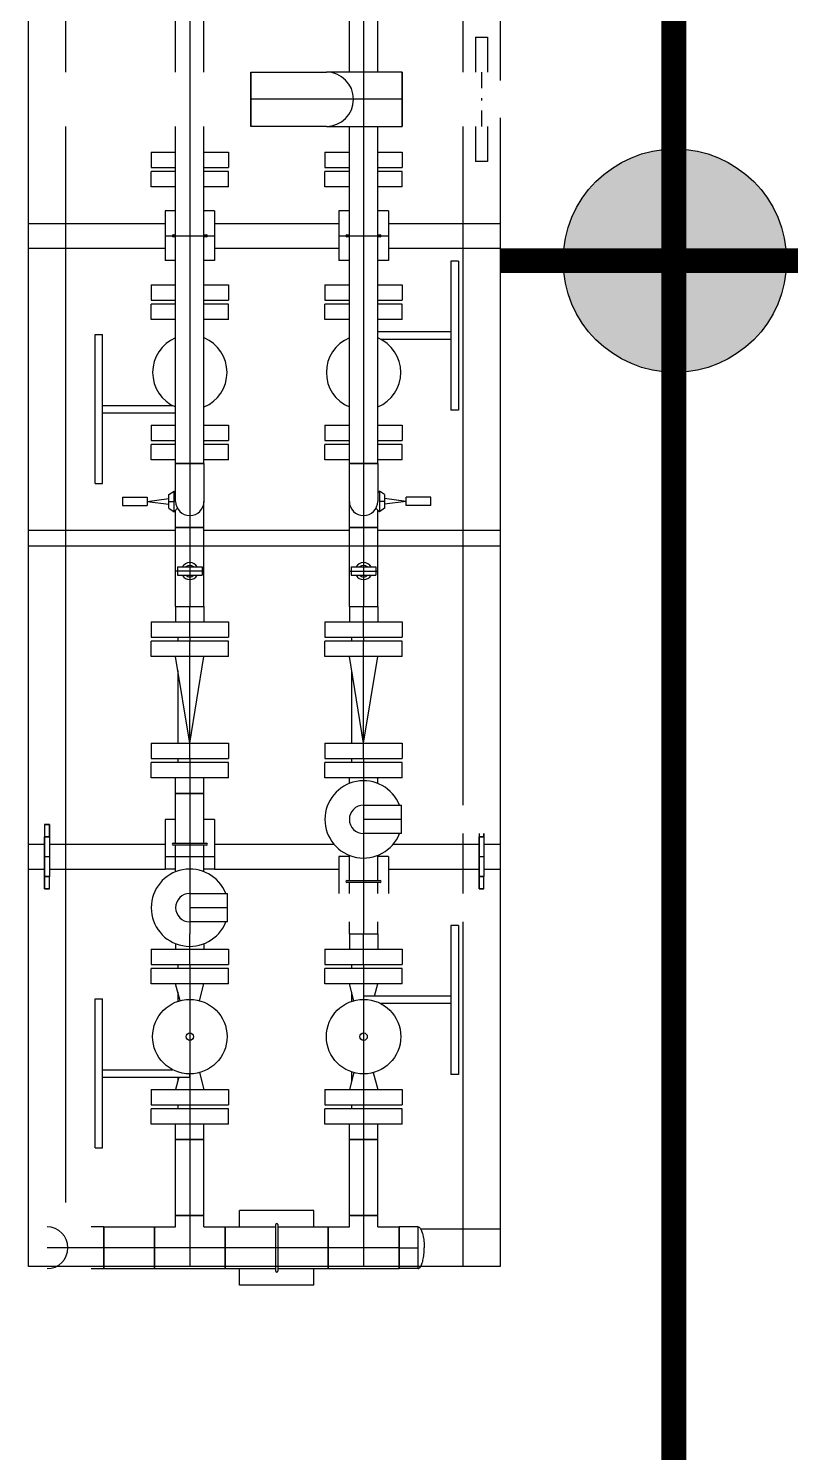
# Model space of a CAD drawing. Header units: inches. Extents: x 517790 to 538444, y 301815 to 302461.
# Drawn here: x 517886.38 to 517889.55, y 302304.38 to 302310.3 of the extents above; entities that cross this region are included whole.
import ezdxf

# ---------------------------------------------------------------- set-up
doc = ezdxf.new("R2010")
doc.units = ezdxf.units.IN
doc.header["$MEASUREMENT"] = 0
doc.layers.add('电气-接地设计-接地线', color=3, linetype='接地线')
doc.layers.add('硅胶总平面底图 工艺装置区', color=253, linetype='Continuous')
doc.styles.add('EESLTYPE', font='TXT.shx')
doc.linetypes.add('接地线', pattern='A,500,["/",EESLTYPE,S=200,R=0,X=0,Y=-100],-200,60,-200', length=960)

# ---------------------------------------------------------------- blocks, each defined once
blk = doc.blocks.new('PTJD2')
at = {"linetype": 'Continuous'}
blk.add_hatch(color=0, dxfattribs=at).paths.add_polyline_path([(150, 0, 1), (-150, 0, 1)])
at = {"color": 0, "linetype": 'Continuous'}
blk.add_circle((0, 0), 150, dxfattribs=at)

msp = doc.modelspace()

# ---------------------------------------------------------------- linework, layer by layer
at = {"layer": '电气-接地设计-接地线', "color": 1, "linetype": '接地线', "ltscale": 0.005, "const_width": 0.1033}
for points in [[(517889.0625, 302303.0865), (517889.0625, 302318.0694)], [(517888.3433, 302309.3378), (517889.8891, 302309.3378)]]:
    msp.add_lwpolyline(points, dxfattribs=at)
at = {"layer": '硅胶总平面底图 工艺装置区', "color": 253, "linetype": 'Continuous', "lineweight": -3}
for p, q in [((517886.5308, 302310.1226), (517886.5308, 302311.1074)), ((517886.9884, 302310.1226), (517886.9884, 302311.1074)), ((517887.0475, 302311.1074), (517887.0475, 302310.1226)), ((517887.1065, 302310.1226), (517887.1065, 302311.1074)), ((517887.7118, 302310.1226), (517887.7118, 302311.1074)), ((517887.7708, 302311.1074), (517887.7708, 302310.1226)), ((517887.8299, 302310.1226), (517887.8299, 302311.1074)), ((517888.1841, 302311.1074), (517888.1841, 302310.1226)), ((517886.3758, 302310.1226), (517886.3758, 302311.0815)), ((517888.3391, 302311.0815), (517888.3391, 302310.1226)), ((517888.2368, 302310.2678), (517888.2864, 302310.2678)), ((517888.2368, 302310.2678), (517888.2368, 302310.1226)), ((517888.2864, 302310.2678), (517888.2864, 302310.1226)), ((517886.3758, 302309.8963), (517886.3758, 302310.1226)), ((517887.0475, 302310.1226), (517887.0475, 302309.8963)), ((517887.3009, 302309.8963), (517887.3009, 302310.1226)), ((517887.3009, 302310.1226), (517887.6158, 302310.1226)), ((517887.3009, 302310.1226), (517887.3009, 302309.8963)), ((517887.9308, 302310.1226), (517887.6158, 302310.1226)), ((517887.7708, 302310.1226), (517887.7708, 302309.8963)), ((517887.9308, 302310.1226), (517887.9308, 302309.8963)), ((517887.9308, 302310.0095), (517887.9308, 302310.1226)), ((517888.2616, 302310.1226), (517888.2616, 302310.056)), ((517888.3391, 302310.1226), (517888.3391, 302310.087)), ((517887.3009, 302310.0095), (517887.3009, 302310.0095)), ((517887.3009, 302310.0095), (517887.3009, 302310.0095)), ((517887.6158, 302310.0095), (517887.3009, 302310.0095)), ((517887.729, 302310.0095), (517887.6158, 302310.0095)), ((517887.9308, 302310.0095), (517887.729, 302310.0095)), ((517887.9307, 302310.0095), (517887.9308, 302310.0095)), ((517887.9308, 302310.0095), (517887.9308, 302310.0095)), ((517887.9308, 302309.8963), (517887.9308, 302310.0095)), ((517888.2616, 302310.0146), (517888.2616, 302310.0043)), ((517888.2616, 302309.963), (517888.2616, 302309.8963)), ((517888.3391, 302309.932), (517888.3391, 302309.8963)), ((517886.3758, 302305.4184), (517886.3758, 302309.8963)), ((517886.5308, 302305.4184), (517886.5308, 302309.8963)), ((517886.9884, 302308.4937), (517886.9884, 302309.8963)), ((517887.0475, 302309.8963), (517887.0475, 302308.4937)), ((517887.1065, 302308.4937), (517887.1065, 302309.8963)), ((517887.6158, 302309.8963), (517887.3009, 302309.8963)), ((517887.6158, 302309.8963), (517887.9308, 302309.8963)), ((517887.7118, 302308.4937), (517887.7118, 302309.8963)), ((517887.7708, 302309.8963), (517887.7708, 302308.4937)), ((517887.8299, 302308.4937), (517887.8299, 302309.8963)), ((517888.1841, 302309.8963), (517888.1841, 302307.0719)), ((517888.2368, 302309.8963), (517888.2368, 302309.7511)), ((517888.2864, 302309.8963), (517888.2864, 302309.7511)), ((517888.3391, 302309.8963), (517888.3391, 302307.0719)), ((517886.8867, 302309.789), (517886.9884, 302309.789)), ((517886.8867, 302309.789), (517886.8867, 302309.7251)), ((517887.1065, 302309.789), (517887.2082, 302309.789)), ((517887.2082, 302309.789), (517887.2082, 302309.7251)), ((517887.6101, 302309.789), (517887.7118, 302309.789)), ((517887.6101, 302309.789), (517887.6101, 302309.7251)), ((517887.8299, 302309.789), (517887.9316, 302309.789)), ((517887.9316, 302309.789), (517887.9316, 302309.7251)), ((517888.2864, 302309.7511), (517888.2368, 302309.7511)), ((517886.8867, 302309.7251), (517886.9884, 302309.7251)), ((517886.9884, 302309.7085), (517886.8867, 302309.7085)), ((517886.8867, 302309.6446), (517886.8867, 302309.7085)), ((517887.1065, 302309.7251), (517887.2082, 302309.7251)), ((517887.2082, 302309.7085), (517887.1065, 302309.7085)), ((517887.2082, 302309.6446), (517887.2082, 302309.7085)), ((517887.6101, 302309.7251), (517887.7118, 302309.7251)), ((517887.7118, 302309.7085), (517887.6101, 302309.7085)), ((517887.6101, 302309.6446), (517887.6101, 302309.7085)), ((517887.8299, 302309.7251), (517887.9316, 302309.7251)), ((517887.9316, 302309.7085), (517887.8299, 302309.7085)), ((517887.9316, 302309.6446), (517887.9316, 302309.7085)), ((517886.9884, 302309.6446), (517886.8867, 302309.6446)), ((517887.2082, 302309.6446), (517887.1065, 302309.6446)), ((517887.7118, 302309.6446), (517887.6101, 302309.6446)), ((517887.9316, 302309.6446), (517887.8299, 302309.6446)), ((517886.3758, 302309.4928), (517886.9442, 302309.4928)), ((517886.3758, 302309.3895), (517886.3758, 302309.4928)), ((517886.9884, 302309.5445), (517886.9442, 302309.5445)), ((517886.9442, 302309.5445), (517886.9442, 302309.3378)), ((517887.1508, 302309.5445), (517887.1065, 302309.5445)), ((517887.1508, 302309.5445), (517887.1508, 302309.3378)), ((517887.1508, 302309.4928), (517887.6675, 302309.4928)), ((517887.6675, 302309.5445), (517887.6675, 302309.3378)), ((517887.7118, 302309.5445), (517887.6675, 302309.5445)), ((517887.8741, 302309.5445), (517887.8299, 302309.5445)), ((517887.8741, 302309.5445), (517887.8741, 302309.3378)), ((517887.8741, 302309.4928), (517888.3391, 302309.4928)), ((517888.3391, 302309.4928), (517888.3391, 302309.3895)), ((517886.9442, 302309.4411), (517887.1508, 302309.4411)), ((517886.9783, 302309.4453), (517886.9884, 302309.4453)), ((517886.9884, 302309.437), (517886.9783, 302309.437)), ((517887.1065, 302309.4453), (517887.1167, 302309.4453)), ((517887.1167, 302309.437), (517887.1065, 302309.437)), ((517887.6675, 302309.4411), (517887.8741, 302309.4411)), ((517887.7016, 302309.4453), (517887.7118, 302309.4453)), ((517887.7118, 302309.437), (517887.7016, 302309.437)), ((517887.8299, 302309.4453), (517887.84, 302309.4453)), ((517887.84, 302309.437), (517887.8299, 302309.437)), ((517886.3758, 302309.3895), (517886.9442, 302309.3895)), ((517887.1508, 302309.3895), (517887.6675, 302309.3895)), ((517887.8741, 302309.3895), (517888.3391, 302309.3895)), ((517886.9884, 302309.3378), (517886.9442, 302309.3378)), ((517887.1508, 302309.3378), (517887.1065, 302309.3378)), ((517887.7118, 302309.3378), (517887.6675, 302309.3378)), ((517887.8741, 302309.3378), (517887.8299, 302309.3378)), ((517888.1345, 302309.3357), (517888.1345, 302309.0257)), ((517888.1655, 302309.3357), (517888.1345, 302309.3357)), ((517888.1655, 302309.3357), (517888.1655, 302309.0257)), ((517886.8867, 302309.2372), (517886.9884, 302309.2372)), ((517886.8867, 302309.2372), (517886.8867, 302309.1732)), ((517887.1065, 302309.2372), (517887.2082, 302309.2372)), ((517887.2082, 302309.2372), (517887.2082, 302309.1732)), ((517887.6101, 302309.2372), (517887.7118, 302309.2372)), ((517887.6101, 302309.2372), (517887.6101, 302309.1732)), ((517887.8299, 302309.2372), (517887.9316, 302309.2372)), ((517887.9316, 302309.2372), (517887.9316, 302309.1732)), ((517886.8867, 302309.1732), (517886.9884, 302309.1732)), ((517886.9884, 302309.1567), (517886.8867, 302309.1567)), ((517886.8867, 302309.0927), (517886.8867, 302309.1567)), ((517887.1065, 302309.1732), (517887.2082, 302309.1732)), ((517887.2082, 302309.1567), (517887.1065, 302309.1567)), ((517887.2082, 302309.0927), (517887.2082, 302309.1567)), ((517887.6101, 302309.1732), (517887.7118, 302309.1732)), ((517887.7118, 302309.1567), (517887.6101, 302309.1567)), ((517887.6101, 302309.0927), (517887.6101, 302309.1567)), ((517887.8299, 302309.1732), (517887.9316, 302309.1732)), ((517887.9316, 302309.1567), (517887.8299, 302309.1567)), ((517887.9316, 302309.0927), (517887.9316, 302309.1567)), ((517886.9884, 302309.0927), (517886.8867, 302309.0927)), ((517887.2082, 302309.0927), (517887.1065, 302309.0927)), ((517887.7118, 302309.0927), (517887.6101, 302309.0927)), ((517887.9316, 302309.0927), (517887.8299, 302309.0927)), ((517886.6528, 302308.7199), (517886.6528, 302309.0299)), ((517886.6528, 302309.0299), (517886.6838, 302309.0299)), ((517886.6838, 302308.7199), (517886.6838, 302309.0299)), ((517888.1345, 302309.0412), (517887.8299, 302309.0412)), ((517888.1345, 302309.0257), (517888.1345, 302308.7157)), ((517888.1655, 302309.0257), (517888.1655, 302308.7157)), ((517888.1345, 302309.0102), (517887.8425, 302309.0102)), ((517886.6838, 302308.7354), (517886.9758, 302308.7354)), ((517886.6528, 302308.4099), (517886.6528, 302308.7199)), ((517886.6838, 302308.4099), (517886.6838, 302308.7199)), ((517886.6838, 302308.7044), (517886.9884, 302308.7044)), ((517888.1655, 302308.7157), (517888.1345, 302308.7157)), ((517886.8867, 302308.6529), (517886.9884, 302308.6529)), ((517886.8867, 302308.6529), (517886.8867, 302308.5889)), ((517887.1065, 302308.6529), (517887.2082, 302308.6529)), ((517887.2082, 302308.6529), (517887.2082, 302308.5889)), ((517887.6101, 302308.6529), (517887.7118, 302308.6529)), ((517887.6101, 302308.6529), (517887.6101, 302308.5889)), ((517887.8299, 302308.6529), (517887.9316, 302308.6529)), ((517887.9316, 302308.6529), (517887.9316, 302308.5889)), ((517886.8867, 302308.5889), (517886.9884, 302308.5889)), ((517886.9884, 302308.5724), (517886.8867, 302308.5724)), ((517886.8867, 302308.5084), (517886.8867, 302308.5724)), ((517887.1065, 302308.5889), (517887.2082, 302308.5889)), ((517887.2082, 302308.5724), (517887.1065, 302308.5724)), ((517887.2082, 302308.5084), (517887.2082, 302308.5724)), ((517887.6101, 302308.5889), (517887.7118, 302308.5889)), ((517887.7118, 302308.5724), (517887.6101, 302308.5724)), ((517887.6101, 302308.5084), (517887.6101, 302308.5724)), ((517887.8299, 302308.5889), (517887.9316, 302308.5889)), ((517887.9316, 302308.5724), (517887.8299, 302308.5724)), ((517887.9316, 302308.5084), (517887.9316, 302308.5724)), ((517886.9884, 302308.5084), (517886.8867, 302308.5084)), ((517886.9884, 302308.4937), (517887.1065, 302308.4937)), ((517887.1065, 302308.4937), (517886.9884, 302308.4937)), ((517886.9884, 302308.3362), (517886.9884, 302308.4937)), ((517887.0475, 302308.4937), (517887.0475, 302308.4937)), ((517887.0475, 302308.4937), (517887.0475, 302308.4937)), ((517887.0475, 302308.4937), (517887.0475, 302308.3362)), ((517887.2082, 302308.5084), (517887.1065, 302308.5084)), ((517887.1065, 302308.4937), (517887.1065, 302308.3362)), ((517887.7118, 302308.5084), (517887.6101, 302308.5084)), ((517887.8299, 302308.4937), (517887.7118, 302308.4937)), ((517887.7118, 302308.3362), (517887.7118, 302308.4937)), ((517887.7118, 302308.4937), (517887.8299, 302308.4937)), ((517887.7708, 302308.4937), (517887.7708, 302308.4937)), ((517887.7708, 302308.4937), (517887.7708, 302308.4937)), ((517887.7708, 302308.4937), (517887.7708, 302308.3362)), ((517887.9316, 302308.5084), (517887.8299, 302308.5084)), ((517887.8299, 302308.4937), (517887.8299, 302308.3362)), ((517886.6528, 302308.4099), (517886.6838, 302308.4099)), ((517886.9606, 302308.3649), (517886.9818, 302308.3793)), ((517886.9818, 302308.2931), (517886.9818, 302308.3793)), ((517886.9884, 302308.3725), (517886.9818, 302308.3793)), ((517887.8299, 302308.3725), (517887.8365, 302308.3793)), ((517887.8365, 302308.3793), (517887.8365, 302308.2931)), ((517887.8577, 302308.3649), (517887.8365, 302308.3793)), ((517886.7671, 302308.3534), (517886.8704, 302308.3534)), ((517886.7671, 302308.3534), (517886.7671, 302308.319)), ((517886.7671, 302308.319), (517886.8704, 302308.319)), ((517886.8704, 302308.3534), (517886.8704, 302308.319)), ((517886.8704, 302308.3362), (517886.9606, 302308.3482)), ((517886.8704, 302308.3362), (517886.9606, 302308.3242)), ((517886.9606, 302308.3075), (517886.9606, 302308.3649)), ((517886.9606, 302308.3362), (517886.9737, 302308.3362)), ((517886.9606, 302308.3075), (517886.9818, 302308.2931)), ((517886.9737, 302308.3362), (517886.9786, 302308.3362)), ((517886.9786, 302308.3362), (517886.9787, 302308.3362)), ((517886.9959, 302308.3075), (517886.9818, 302308.2931)), ((517887.0475, 302308.3362), (517887.0475, 302308.2771)), ((517887.1065, 302308.2281), (517887.1065, 302308.3362)), ((517887.7118, 302308.2281), (517887.7118, 302308.3362)), ((517887.7708, 302308.3362), (517887.7708, 302308.2771)), ((517887.8224, 302308.3075), (517887.8365, 302308.2931)), ((517887.8577, 302308.3075), (517887.8365, 302308.2931)), ((517887.8397, 302308.3362), (517887.8396, 302308.3362)), ((517887.8446, 302308.3362), (517887.8397, 302308.3362)), ((517887.8577, 302308.3362), (517887.8446, 302308.3362)), ((517887.8577, 302308.3649), (517887.8577, 302308.3075)), ((517887.9479, 302308.3362), (517887.8577, 302308.3482)), ((517887.9479, 302308.3362), (517887.8577, 302308.3242)), ((517888.0512, 302308.3534), (517887.9479, 302308.3534)), ((517887.9479, 302308.319), (517887.9479, 302308.3534)), ((517888.0512, 302308.319), (517887.9479, 302308.319)), ((517888.0512, 302308.319), (517888.0512, 302308.3534)), ((517886.9884, 302308.2281), (517886.9884, 302308.2999)), ((517887.0475, 302308.2771), (517887.0475, 302308.2281)), ((517887.7708, 302308.2771), (517887.7708, 302308.2281)), ((517887.8299, 302308.2281), (517887.8299, 302308.2999)), ((517886.9884, 302308.2146), (517886.3758, 302308.2146)), ((517886.3758, 302308.1495), (517886.3758, 302308.2146)), ((517886.9884, 302308.2281), (517887.1065, 302308.2281)), ((517886.9884, 302308.0461), (517886.9884, 302308.2281)), ((517887.0475, 302308.2281), (517886.9884, 302308.2281)), ((517887.0475, 302308.2281), (517887.0475, 302308.0818)), ((517887.0475, 302308.2281), (517887.0475, 302308.2281)), ((517887.0475, 302308.2281), (517887.0475, 302308.2281)), ((517887.1065, 302308.2281), (517887.0475, 302308.2281)), ((517887.1065, 302308.0461), (517887.1065, 302308.2281)), ((517887.7118, 302308.2146), (517887.1065, 302308.2146)), ((517887.7118, 302308.2281), (517887.8299, 302308.2281)), ((517887.7118, 302308.0461), (517887.7118, 302308.2281)), ((517887.7708, 302308.2281), (517887.7118, 302308.2281)), ((517887.7708, 302308.2281), (517887.7708, 302308.0818)), ((517887.7708, 302308.2281), (517887.7708, 302308.2281)), ((517887.7708, 302308.2281), (517887.7708, 302308.2281)), ((517887.8299, 302308.2281), (517887.7708, 302308.2281)), ((517887.8299, 302308.0461), (517887.8299, 302308.2281)), ((517888.3391, 302308.2146), (517887.8299, 302308.2146)), ((517888.3391, 302308.2146), (517888.3391, 302308.1495)), ((517886.9884, 302308.1495), (517886.3758, 302308.1495)), ((517887.1065, 302308.1495), (517886.9884, 302308.1495)), ((517887.7118, 302308.1495), (517887.1065, 302308.1495)), ((517887.8299, 302308.1495), (517887.7118, 302308.1495)), ((517888.3391, 302308.1495), (517887.8299, 302308.1495)), ((517887.0475, 302308.0818), (517887.0475, 302308.0461)), ((517887.7708, 302308.0818), (517887.7708, 302308.0461)), ((517887.1065, 302308.0461), (517886.9884, 302308.0461)), ((517886.9884, 302307.8989), (517886.9884, 302308.0461)), ((517886.9958, 302308.0633), (517887.0475, 302308.0633)), ((517886.9958, 302308.0633), (517886.9958, 302308.0289)), ((517886.9958, 302308.0289), (517887.0475, 302308.0289)), ((517887.0475, 302308.0633), (517887.0992, 302308.0633)), ((517887.0475, 302308.0462), (517887.0475, 302308.0462)), ((517887.0475, 302308.0461), (517887.0475, 302308.0462)), ((517887.0475, 302308.0461), (517887.0475, 302308.0105)), ((517887.0475, 302308.0289), (517887.0992, 302308.0289)), ((517887.0475, 302308.0105), (517887.0475, 302307.8989)), ((517887.0992, 302308.0633), (517887.0992, 302308.0289)), ((517887.1065, 302307.8989), (517887.1065, 302308.0461)), ((517887.7118, 302308.0461), (517887.8299, 302308.0461)), ((517887.7118, 302307.8989), (517887.7118, 302308.0461)), ((517887.7191, 302308.0633), (517887.7708, 302308.0633)), ((517887.7191, 302308.0633), (517887.7191, 302308.0289)), ((517887.7191, 302308.0289), (517887.7708, 302308.0289)), ((517887.7708, 302308.0633), (517887.8225, 302308.0633)), ((517887.7708, 302308.0462), (517887.7708, 302308.0462)), ((517887.7708, 302308.0461), (517887.7708, 302308.0462)), ((517887.7708, 302308.0461), (517887.7708, 302308.0105)), ((517887.7708, 302308.0289), (517887.8225, 302308.0289)), ((517887.7708, 302308.0105), (517887.7708, 302307.8989)), ((517887.8225, 302308.0633), (517887.8225, 302308.0289)), ((517887.8299, 302307.8989), (517887.8299, 302308.0461)), ((517886.9884, 302307.8989), (517887.0475, 302307.8989)), ((517886.9884, 302307.8989), (517887.0475, 302307.8989)), ((517886.9884, 302307.8989), (517886.9884, 302307.8348)), ((517887.0475, 302307.8989), (517887.1065, 302307.8989)), ((517887.0475, 302307.7709), (517887.0475, 302307.8989)), ((517887.0475, 302307.8989), (517887.1065, 302307.8989)), ((517887.1065, 302307.8989), (517887.1065, 302307.8348)), ((517887.7118, 302307.8989), (517887.8299, 302307.8989)), ((517887.7118, 302307.8989), (517887.7708, 302307.8989)), ((517887.7118, 302307.8989), (517887.7118, 302307.8348)), ((517887.7708, 302307.7709), (517887.7708, 302307.8989)), ((517887.7708, 302307.8989), (517887.8299, 302307.8989)), ((517887.8299, 302307.8989), (517887.8299, 302307.8348)), ((517886.8867, 302307.8348), (517887.0475, 302307.8348)), ((517886.8867, 302307.8348), (517886.8867, 302307.7709)), ((517887.0475, 302307.8348), (517887.2082, 302307.8348)), ((517887.2082, 302307.8348), (517887.2082, 302307.7709)), ((517887.6101, 302307.8348), (517887.7708, 302307.8348)), ((517887.6101, 302307.8348), (517887.6101, 302307.7709)), ((517887.7708, 302307.8348), (517887.9316, 302307.8348)), ((517887.9316, 302307.8348), (517887.9316, 302307.7709)), ((517886.8867, 302307.7709), (517887.0475, 302307.7709)), ((517887.0475, 302307.7543), (517886.8867, 302307.7543)), ((517886.8867, 302307.6904), (517886.8867, 302307.7543)), ((517886.9979, 302307.7709), (517886.9979, 302307.7543)), ((517887.0475, 302307.7709), (517887.2082, 302307.7709)), ((517887.0475, 302307.7709), (517887.0475, 302307.7543)), ((517887.0475, 302307.6904), (517887.0475, 302307.7543)), ((517887.2082, 302307.7543), (517887.0475, 302307.7543)), ((517887.2082, 302307.6904), (517887.2082, 302307.7543)), ((517887.6101, 302307.7709), (517887.7708, 302307.7709)), ((517887.7708, 302307.7543), (517887.6101, 302307.7543)), ((517887.6101, 302307.6904), (517887.6101, 302307.7543)), ((517887.7212, 302307.7709), (517887.7212, 302307.7543)), ((517887.7708, 302307.7709), (517887.9316, 302307.7709)), ((517887.7708, 302307.7709), (517887.7708, 302307.7543)), ((517887.7708, 302307.6904), (517887.7708, 302307.7543)), ((517887.9316, 302307.7543), (517887.7708, 302307.7543)), ((517887.9316, 302307.6904), (517887.9316, 302307.7543)), ((517887.0475, 302307.6904), (517886.8867, 302307.6904)), ((517887.1065, 302307.6904), (517886.9884, 302307.6904)), ((517887.0475, 302307.3295), (517886.9884, 302307.6904)), ((517886.9979, 302307.6904), (517886.9979, 302307.6904)), ((517887.0475, 302307.3295), (517887.0475, 302307.6904)), ((517887.0475, 302307.6904), (517887.0475, 302307.6904)), ((517887.2082, 302307.6904), (517887.0475, 302307.6904)), ((517887.0475, 302307.3295), (517887.1065, 302307.6904)), ((517887.7708, 302307.6904), (517887.6101, 302307.6904)), ((517887.8299, 302307.6904), (517887.7118, 302307.6904)), ((517887.7708, 302307.3295), (517887.7118, 302307.6904)), ((517887.7212, 302307.6904), (517887.7212, 302307.6904)), ((517887.7708, 302307.3295), (517887.7708, 302307.6904)), ((517887.7708, 302307.6904), (517887.7708, 302307.6904)), ((517887.9316, 302307.6904), (517887.7708, 302307.6904)), ((517887.7708, 302307.3295), (517887.8299, 302307.6904)), ((517886.9979, 302307.6326), (517886.9979, 302307.3295)), ((517887.7212, 302307.6326), (517887.7212, 302307.3295)), ((517886.8867, 302307.3295), (517887.0475, 302307.3295)), ((517886.8867, 302307.3295), (517886.8867, 302307.2656)), ((517887.0475, 302307.3295), (517887.0475, 302307.3295)), ((517887.0475, 302307.2656), (517887.0475, 302307.3295)), ((517887.0475, 302307.3295), (517887.2082, 302307.3295)), ((517887.2082, 302307.3295), (517887.2082, 302307.2656)), ((517887.6101, 302307.3295), (517887.7708, 302307.3295)), ((517887.6101, 302307.3295), (517887.6101, 302307.2656)), ((517887.7708, 302307.3295), (517887.7708, 302307.3295)), ((517887.7708, 302307.2656), (517887.7708, 302307.3295)), ((517887.7708, 302307.3295), (517887.9316, 302307.3295)), ((517887.9316, 302307.3295), (517887.9316, 302307.2656)), ((517886.8867, 302307.2656), (517887.0475, 302307.2656)), ((517887.0475, 302307.249), (517886.8867, 302307.249)), ((517886.8867, 302307.1851), (517886.8867, 302307.249)), ((517886.9979, 302307.2656), (517886.9979, 302307.249)), ((517887.0475, 302307.2656), (517887.2082, 302307.2656)), ((517887.0475, 302307.2656), (517887.0475, 302307.249)), ((517887.0475, 302307.249), (517887.0475, 302307.121)), ((517887.2082, 302307.249), (517887.0475, 302307.249)), ((517887.2082, 302307.1851), (517887.2082, 302307.249)), ((517887.6101, 302307.2656), (517887.7708, 302307.2656)), ((517887.7708, 302307.249), (517887.6101, 302307.249)), ((517887.6101, 302307.1851), (517887.6101, 302307.249)), ((517887.7212, 302307.2656), (517887.7212, 302307.249)), ((517887.7708, 302307.2656), (517887.9316, 302307.2656)), ((517887.7708, 302307.2656), (517887.7708, 302307.249)), ((517887.7708, 302307.249), (517887.7708, 302307.1736)), ((517887.9316, 302307.249), (517887.7708, 302307.249)), ((517887.9316, 302307.1851), (517887.9316, 302307.249)), ((517887.0475, 302307.1851), (517886.8867, 302307.1851)), ((517886.9884, 302307.121), (517886.9884, 302307.1851)), ((517887.2082, 302307.1851), (517887.0475, 302307.1851)), ((517887.1065, 302307.121), (517887.1065, 302307.1851)), ((517887.7708, 302307.1851), (517887.6101, 302307.1851)), ((517887.7118, 302307.1623), (517887.7118, 302307.1851)), ((517887.9316, 302307.1851), (517887.7708, 302307.1851)), ((517887.8299, 302307.1623), (517887.8299, 302307.1851)), ((517887.7708, 302307.1736), (517887.7708, 302307.121)), ((517886.9884, 302307.121), (517887.1065, 302307.121)), ((517886.9884, 302306.9136), (517886.9884, 302307.121)), ((517887.0475, 302307.121), (517886.9884, 302307.121)), ((517887.0475, 302307.121), (517887.0475, 302306.9136)), ((517887.1065, 302307.121), (517887.0475, 302307.121)), ((517887.1065, 302306.9136), (517887.1065, 302307.121)), ((517887.7708, 302307.121), (517887.7708, 302307.1209)), ((517887.7708, 302307.1209), (517887.7708, 302306.9047)), ((517887.7708, 302307.0719), (517887.9283, 302307.0719)), ((517887.9283, 302306.9538), (517887.9283, 302307.0719)), ((517887.9283, 302307.0128), (517887.9283, 302307.0719)), ((517888.3391, 302307.0719), (517888.3391, 302306.9538)), ((517886.9884, 302307.0128), (517886.9442, 302307.0128)), ((517886.9442, 302307.0128), (517886.9442, 302306.8062)), ((517887.1508, 302307.0128), (517887.1065, 302307.0128)), ((517887.1508, 302307.0128), (517887.1508, 302306.8062)), ((517887.9283, 302307.0128), (517887.7708, 302307.0128)), ((517887.9283, 302307.0128), (517887.9283, 302307.0128)), ((517887.9283, 302307.0128), (517887.9283, 302307.0128)), ((517887.9283, 302306.9538), (517887.9283, 302307.0128)), ((517886.443, 302306.9922), (517886.443, 302306.9405)), ((517886.443, 302306.9922), (517886.443, 302306.9405)), ((517886.4637, 302306.9922), (517886.443, 302306.9922)), ((517886.443, 302306.9922), (517886.4637, 302306.9922)), ((517886.4637, 302306.9405), (517886.4637, 302306.9922)), ((517886.4637, 302306.9922), (517886.4637, 302306.9405)), ((517887.9283, 302306.9538), (517887.7708, 302306.9538)), ((517888.1841, 302306.9538), (517888.1841, 302306.7044)), ((517888.2513, 302306.9538), (517888.2513, 302306.9405)), ((517888.2513, 302306.9538), (517888.2513, 302306.9405)), ((517888.272, 302306.9405), (517888.272, 302306.9538)), ((517888.272, 302306.9538), (517888.272, 302306.9405)), ((517888.3391, 302306.9538), (517888.3391, 302306.7044)), ((517886.3758, 302306.9095), (517886.443, 302306.9095)), ((517886.3758, 302306.8062), (517886.3758, 302306.9095)), ((517886.443, 302306.9405), (517886.4637, 302306.9405)), ((517886.4637, 302306.9405), (517886.443, 302306.9405)), ((517886.443, 302306.7752), (517886.443, 302306.9405)), ((517886.443, 302306.9405), (517886.443, 302306.7752)), ((517886.4637, 302306.9405), (517886.443, 302306.9405)), ((517886.4637, 302306.9405), (517886.4637, 302306.7752)), ((517886.4637, 302306.9405), (517886.4637, 302306.7752)), ((517886.4637, 302306.9095), (517886.9442, 302306.9095)), ((517886.9783, 302306.9136), (517887.1167, 302306.9136)), ((517887.1167, 302306.9054), (517886.9783, 302306.9054)), ((517886.9884, 302306.7949), (517886.9884, 302306.9054)), ((517887.0475, 302306.9136), (517887.0475, 302306.9054)), ((517887.0475, 302306.9054), (517887.0475, 302306.8061)), ((517887.1065, 302306.7949), (517887.1065, 302306.9054)), ((517887.1508, 302306.9095), (517887.6477, 302306.9095)), ((517887.7708, 302306.9047), (517887.7708, 302306.9047)), ((517887.7708, 302306.9047), (517887.7708, 302306.9047)), ((517887.7708, 302306.9047), (517887.7708, 302306.8521)), ((517887.894, 302306.9095), (517888.2513, 302306.9095)), ((517888.2513, 302306.9405), (517888.272, 302306.9405)), ((517888.272, 302306.9405), (517888.2513, 302306.9405)), ((517888.2513, 302306.7752), (517888.2513, 302306.9405)), ((517888.2513, 302306.9405), (517888.2513, 302306.7752)), ((517888.272, 302306.9405), (517888.2513, 302306.9405)), ((517888.272, 302306.9405), (517888.272, 302306.7752)), ((517888.272, 302306.9405), (517888.272, 302306.7752)), ((517888.272, 302306.9095), (517888.3391, 302306.9095)), ((517888.3391, 302306.9095), (517888.3391, 302306.8062)), ((517886.443, 302306.8578), (517886.4637, 302306.8578)), ((517886.9442, 302306.8578), (517887.1508, 302306.8578)), ((517887.7118, 302306.8578), (517887.6675, 302306.8578)), ((517887.6675, 302306.8578), (517887.6675, 302306.7044)), ((517887.7118, 302306.7586), (517887.7118, 302306.8633)), ((517887.7708, 302306.8521), (517887.7708, 302306.7586)), ((517887.8299, 302306.7586), (517887.8299, 302306.8633)), ((517887.8741, 302306.8578), (517887.8299, 302306.8578)), ((517887.8741, 302306.8578), (517887.8741, 302306.7044)), ((517888.2513, 302306.8578), (517888.272, 302306.8578)), ((517886.3758, 302306.8062), (517886.443, 302306.8062)), ((517886.4637, 302306.7752), (517886.443, 302306.7752)), ((517886.443, 302306.7752), (517886.4637, 302306.7752)), ((517886.443, 302306.7752), (517886.443, 302306.7235)), ((517886.443, 302306.7235), (517886.443, 302306.7752)), ((517886.4637, 302306.7752), (517886.443, 302306.7752)), ((517886.4637, 302306.8062), (517886.9442, 302306.8062)), ((517886.4637, 302306.7235), (517886.4637, 302306.7752)), ((517886.4637, 302306.7235), (517886.4637, 302306.7752)), ((517886.9884, 302306.8062), (517886.9442, 302306.8062)), ((517887.0475, 302306.8061), (517887.0475, 302306.7535)), ((517887.1508, 302306.8062), (517887.1065, 302306.8062)), ((517887.1508, 302306.8062), (517887.6675, 302306.8062)), ((517887.8741, 302306.8062), (517888.2513, 302306.8062)), ((517888.272, 302306.7752), (517888.2513, 302306.7752)), ((517888.2513, 302306.7752), (517888.272, 302306.7752)), ((517888.2513, 302306.7752), (517888.2513, 302306.7235)), ((517888.2513, 302306.7235), (517888.2513, 302306.7752)), ((517888.272, 302306.7752), (517888.2513, 302306.7752)), ((517888.272, 302306.8062), (517888.3391, 302306.8062)), ((517888.272, 302306.7235), (517888.272, 302306.7752)), ((517888.272, 302306.7235), (517888.272, 302306.7752)), ((517886.443, 302306.7235), (517886.4637, 302306.7235)), ((517886.4637, 302306.7235), (517886.443, 302306.7235)), ((517887.0475, 302306.7535), (517887.0475, 302306.5372)), ((517887.0475, 302306.7535), (517887.0475, 302306.7535)), ((517887.7016, 302306.7586), (517887.84, 302306.7586)), ((517887.84, 302306.7504), (517887.7016, 302306.7504)), ((517887.7118, 302306.7044), (517887.7118, 302306.7504)), ((517887.7708, 302306.7586), (517887.7708, 302306.7504)), ((517887.7708, 302306.7504), (517887.7708, 302306.7044)), ((517887.8299, 302306.7044), (517887.8299, 302306.7504)), ((517888.2513, 302306.7235), (517888.272, 302306.7235)), ((517888.272, 302306.7235), (517888.2513, 302306.7235)), ((517887.0475, 302306.7044), (517887.205, 302306.7044)), ((517887.205, 302306.5863), (517887.205, 302306.7044)), ((517887.205, 302306.6454), (517887.205, 302306.7044)), ((517887.7708, 302306.7044), (517887.7708, 302306.5863)), ((517888.3391, 302306.7044), (517888.3391, 302306.5863)), ((517887.205, 302306.6454), (517887.0475, 302306.6454)), ((517887.2049, 302306.6454), (517887.205, 302306.6454)), ((517887.205, 302306.6454), (517887.205, 302306.6454)), ((517887.205, 302306.5863), (517887.205, 302306.6454)), ((517887.205, 302306.5863), (517887.0475, 302306.5863)), ((517887.0475, 302306.5372), (517887.0475, 302306.5373)), ((517887.0475, 302306.5372), (517887.0475, 302306.5372)), ((517887.0475, 302306.4846), (517887.0475, 302306.5372)), ((517887.7118, 302306.5372), (517887.7118, 302306.5863)), ((517887.7118, 302306.5372), (517887.8299, 302306.5372)), ((517887.7118, 302306.5372), (517887.7708, 302306.5372)), ((517887.7118, 302306.5372), (517887.7118, 302306.4731)), ((517887.7708, 302306.5863), (517887.7708, 302306.5372)), ((517887.7708, 302306.4092), (517887.7708, 302306.5372)), ((517887.7708, 302306.5372), (517887.8299, 302306.5372)), ((517887.8299, 302306.5372), (517887.8299, 302306.5863)), ((517887.8299, 302306.5372), (517887.8299, 302306.4731)), ((517888.1345, 302306.5717), (517888.1345, 302306.2617)), ((517888.1655, 302306.5717), (517888.1345, 302306.5717)), ((517888.1655, 302306.5717), (517888.1655, 302306.2617)), ((517888.1841, 302306.5863), (517888.1841, 302305.1528)), ((517888.3391, 302306.5863), (517888.3391, 302305.1528)), ((517886.8867, 302306.4731), (517887.0475, 302306.4731)), ((517886.8867, 302306.4731), (517886.8867, 302306.4092)), ((517886.9884, 302306.4959), (517886.9884, 302306.4731)), ((517887.0475, 302306.4092), (517887.0475, 302306.4846)), ((517887.0475, 302306.4731), (517887.2082, 302306.4731)), ((517887.1065, 302306.4959), (517887.1065, 302306.4731)), ((517887.2082, 302306.4731), (517887.2082, 302306.4092)), ((517887.6101, 302306.4731), (517887.7708, 302306.4731)), ((517887.6101, 302306.4731), (517887.6101, 302306.4092)), ((517887.7708, 302306.4731), (517887.9316, 302306.4731)), ((517887.9316, 302306.4731), (517887.9316, 302306.4092)), ((517886.8867, 302306.4092), (517887.0475, 302306.4092)), ((517887.0475, 302306.3926), (517886.8867, 302306.3926)), ((517886.8867, 302306.3287), (517886.8867, 302306.3926)), ((517886.9979, 302306.4092), (517886.9979, 302306.3926)), ((517887.0475, 302306.4092), (517887.0475, 302306.3926)), ((517887.0475, 302306.4092), (517887.2082, 302306.4092)), ((517887.0475, 302306.3926), (517887.0475, 302305.8249)), ((517887.2082, 302306.3926), (517887.0475, 302306.3926)), ((517887.2082, 302306.3287), (517887.2082, 302306.3926)), ((517887.6101, 302306.4092), (517887.7708, 302306.4092)), ((517887.7708, 302306.3926), (517887.6101, 302306.3926)), ((517887.6101, 302306.3287), (517887.6101, 302306.3926)), ((517887.7212, 302306.4092), (517887.7212, 302306.3926)), ((517887.7708, 302306.4092), (517887.7708, 302306.3926)), ((517887.7708, 302306.4092), (517887.9316, 302306.4092)), ((517887.7708, 302306.3926), (517887.7708, 302305.8249)), ((517887.9316, 302306.3926), (517887.7708, 302306.3926)), ((517887.9316, 302306.3287), (517887.9316, 302306.3926)), ((517887.0475, 302306.3287), (517886.8867, 302306.3287)), ((517887.1065, 302306.3286), (517886.9884, 302306.3286)), ((517887.0073, 302306.2585), (517886.9884, 302306.3286)), ((517886.9979, 302306.3287), (517886.9979, 302306.3286)), ((517886.9979, 302306.2934), (517886.9979, 302306.2556)), ((517887.2082, 302306.3287), (517887.0475, 302306.3287)), ((517887.0877, 302306.2585), (517887.1065, 302306.3286)), ((517887.7708, 302306.3287), (517887.6101, 302306.3287)), ((517887.8299, 302306.3286), (517887.7118, 302306.3286)), ((517887.7306, 302306.2585), (517887.7118, 302306.3286)), ((517887.7212, 302306.3287), (517887.7212, 302306.3286)), ((517887.7212, 302306.2934), (517887.7212, 302306.2556)), ((517887.9316, 302306.3287), (517887.7708, 302306.3287)), ((517887.816, 302306.2772), (517887.8299, 302306.3286)), ((517886.6528, 302305.9558), (517886.6528, 302306.2658)), ((517886.6528, 302306.2658), (517886.6838, 302306.2658)), ((517886.6838, 302305.9558), (517886.6838, 302306.2658)), ((517887.7708, 302306.2772), (517887.7708, 302306.2638)), ((517888.1345, 302306.2772), (517887.7708, 302306.2772)), ((517888.1345, 302306.2462), (517887.8425, 302306.2462)), ((517888.1345, 302306.2617), (517888.1345, 302305.9517)), ((517888.1655, 302306.2617), (517888.1655, 302305.9517)), ((517886.6528, 302305.6458), (517886.6528, 302305.9558)), ((517886.6838, 302305.9713), (517886.9758, 302305.9713)), ((517886.6838, 302305.6458), (517886.6838, 302305.9558)), ((517886.6838, 302305.9403), (517887.0475, 302305.9403)), ((517887.0022, 302305.9403), (517886.9884, 302305.8889)), ((517886.9979, 302305.9403), (517886.9979, 302305.9241)), ((517887.0475, 302305.9403), (517887.0475, 302305.9538)), ((517887.0877, 302305.9591), (517887.1065, 302305.8889)), ((517887.7306, 302305.9591), (517887.7118, 302305.8889)), ((517887.7212, 302305.9619), (517887.7212, 302305.9241)), ((517887.811, 302305.9591), (517887.8299, 302305.8889)), ((517888.1655, 302305.9517), (517888.1345, 302305.9517)), ((517886.8867, 302305.8889), (517887.0475, 302305.8889)), ((517886.8867, 302305.8889), (517886.8867, 302305.8249)), ((517886.9884, 302305.8889), (517887.0475, 302305.8889)), ((517886.9979, 302305.8889), (517886.9979, 302305.8889)), ((517887.0475, 302305.8889), (517887.1065, 302305.8889)), ((517887.0475, 302305.8889), (517887.2082, 302305.8889)), ((517887.2082, 302305.8889), (517887.2082, 302305.8249)), ((517887.6101, 302305.8889), (517887.7708, 302305.8889)), ((517887.6101, 302305.8889), (517887.6101, 302305.8249)), ((517887.7118, 302305.8889), (517887.7708, 302305.8889)), ((517887.7212, 302305.8889), (517887.7212, 302305.8889)), ((517887.7708, 302305.8889), (517887.8299, 302305.8889)), ((517887.7708, 302305.8889), (517887.9316, 302305.8889)), ((517887.9316, 302305.8889), (517887.9316, 302305.8249)), ((517886.8867, 302305.8249), (517887.0475, 302305.8249)), ((517886.9979, 302305.8249), (517886.9979, 302305.8084)), ((517887.0475, 302305.8249), (517887.2082, 302305.8249)), ((517887.0475, 302305.8249), (517887.0475, 302305.8084)), ((517887.6101, 302305.8249), (517887.7708, 302305.8249)), ((517887.7212, 302305.8249), (517887.7212, 302305.8084)), ((517887.7708, 302305.8249), (517887.7708, 302305.8084)), ((517887.7708, 302305.8249), (517887.9316, 302305.8249)), ((517887.0475, 302305.8084), (517886.8867, 302305.8084)), ((517886.8867, 302305.7444), (517886.8867, 302305.8084)), ((517887.0475, 302305.8084), (517887.0475, 302305.6803)), ((517887.2082, 302305.8084), (517887.0475, 302305.8084)), ((517887.2082, 302305.7444), (517887.2082, 302305.8084)), ((517887.7708, 302305.8084), (517887.6101, 302305.8084)), ((517887.6101, 302305.7444), (517887.6101, 302305.8084)), ((517887.7708, 302305.8084), (517887.7708, 302305.6803)), ((517887.9316, 302305.8084), (517887.7708, 302305.8084)), ((517887.9316, 302305.7444), (517887.9316, 302305.8084)), ((517887.0475, 302305.7444), (517886.8867, 302305.7444)), ((517886.9884, 302305.6803), (517886.9884, 302305.7444)), ((517887.2082, 302305.7444), (517887.0475, 302305.7444)), ((517887.1065, 302305.6803), (517887.1065, 302305.7444)), ((517887.7708, 302305.7444), (517887.6101, 302305.7444)), ((517887.7118, 302305.6803), (517887.7118, 302305.7444)), ((517887.9316, 302305.7444), (517887.7708, 302305.7444)), ((517887.8299, 302305.6803), (517887.8299, 302305.7444)), ((517886.6528, 302305.6458), (517886.6838, 302305.6458)), ((517887.0475, 302305.6803), (517886.9884, 302305.6803)), ((517886.9884, 302305.6803), (517887.0475, 302305.6803)), ((517886.9884, 302305.3647), (517886.9884, 302305.6803)), ((517887.1065, 302305.6803), (517887.0475, 302305.6803)), ((517887.0475, 302305.6803), (517887.0475, 302305.3647)), ((517887.0475, 302305.6803), (517887.1065, 302305.6803)), ((517887.1065, 302305.3647), (517887.1065, 302305.6803)), ((517887.7118, 302305.6803), (517887.8299, 302305.6803)), ((517887.7118, 302305.3647), (517887.7118, 302305.6803)), ((517887.7708, 302305.6803), (517887.7118, 302305.6803)), ((517887.7708, 302305.6803), (517887.7708, 302305.3647)), ((517887.8299, 302305.6803), (517887.7708, 302305.6803)), ((517887.8299, 302305.3647), (517887.8299, 302305.6803)), ((517886.3758, 302305.1528), (517886.3758, 302305.4184)), ((517887.0475, 302305.3647), (517886.9884, 302305.3647)), ((517886.9884, 302305.3173), (517886.9884, 302305.3647)), ((517886.9884, 302305.3647), (517887.0475, 302305.3647)), ((517886.9979, 302305.3647), (517886.9979, 302305.3647)), ((517887.0475, 302305.3647), (517887.0475, 302305.2303)), ((517887.0475, 302305.3647), (517887.0475, 302305.3647)), ((517887.1065, 302305.3647), (517887.0475, 302305.3647)), ((517887.0475, 302305.3647), (517887.1065, 302305.3647)), ((517887.1065, 302305.3173), (517887.1065, 302305.3647)), ((517887.5641, 302305.3853), (517887.2542, 302305.3853)), ((517887.2542, 302305.3173), (517887.2542, 302305.3853)), ((517887.5641, 302305.3173), (517887.5641, 302305.3853)), ((517887.7708, 302305.3647), (517887.7118, 302305.3647)), ((517887.7118, 302305.3173), (517887.7118, 302305.3647)), ((517887.7118, 302305.3647), (517887.8299, 302305.3647)), ((517887.7212, 302305.3647), (517887.7212, 302305.3647)), ((517887.7708, 302305.3647), (517887.7708, 302305.3647)), ((517887.7708, 302305.3647), (517887.7708, 302305.2303)), ((517887.8299, 302305.3647), (517887.7708, 302305.3647)), ((517887.8299, 302305.3173), (517887.8299, 302305.3647)), ((517886.6895, 302305.3173), (517886.6372, 302305.3173)), ((517886.6895, 302305.3173), (517886.6895, 302305.2303)), ((517886.6895, 302305.3173), (517886.9, 302305.3173)), ((517886.6895, 302305.2303), (517886.6895, 302305.3173)), ((517886.9, 302305.3173), (517886.9, 302305.2303)), ((517886.9, 302305.1434), (517886.9, 302305.3173)), ((517886.9, 302305.3173), (517886.9884, 302305.3173)), ((517887.1065, 302305.3173), (517887.195, 302305.3173)), ((517887.195, 302305.3173), (517887.195, 302305.1434)), ((517887.195, 302305.3173), (517887.405, 302305.3173)), ((517887.195, 302305.1434), (517887.195, 302305.3173)), ((517887.195, 302305.3078), (517887.195, 302305.3078)), ((517887.405, 302305.1332), (517887.405, 302305.3275)), ((517887.4133, 302305.3275), (517887.4133, 302305.1332)), ((517887.4133, 302305.3173), (517887.6233, 302305.3173)), ((517887.6233, 302305.1434), (517887.6233, 302305.3173)), ((517887.6233, 302305.3173), (517887.7118, 302305.3173)), ((517887.6233, 302305.3173), (517887.6233, 302305.1434)), ((517887.8299, 302305.3173), (517887.9183, 302305.3173)), ((517887.9183, 302305.1434), (517887.9183, 302305.3173)), ((517887.9183, 302305.3173), (517887.9183, 302305.2303)), ((517887.9971, 302305.3173), (517887.9183, 302305.3173)), ((517887.9183, 302305.3078), (517887.9183, 302305.3078)), ((517887.9971, 302305.3173), (517887.9971, 302305.2303)), ((517888.3391, 302305.3078), (517888.009, 302305.3078)), ((517888.3391, 302305.3078), (517888.3391, 302305.1528)), ((517886.6567, 302305.2303), (517886.4533, 302305.2303)), ((517886.6895, 302305.2303), (517886.6567, 302305.2303)), ((517886.9, 302305.2303), (517886.6895, 302305.2303)), ((517886.6895, 302305.2303), (517886.6895, 302305.1434)), ((517886.6895, 302305.2303), (517886.6895, 302305.2303)), ((517886.6895, 302305.2303), (517886.6895, 302305.2303)), ((517886.6895, 302305.1434), (517886.6895, 302305.2303)), ((517886.9, 302305.2303), (517886.9, 302305.1434)), ((517886.9, 302305.2303), (517886.9, 302305.2303)), ((517886.9, 302305.2303), (517886.9, 302305.2303)), ((517887.195, 302305.2303), (517886.9, 302305.2303)), ((517887.0475, 302305.2303), (517887.0475, 302305.1528)), ((517887.405, 302305.2303), (517887.195, 302305.2303)), ((517887.195, 302305.2303), (517887.195, 302305.2303)), ((517887.4133, 302305.2303), (517887.405, 302305.2303)), ((517887.6233, 302305.2303), (517887.4133, 302305.2303)), ((517887.6233, 302305.2303), (517887.6233, 302305.2303)), ((517887.6233, 302305.2303), (517887.6233, 302305.2303)), ((517887.9183, 302305.2303), (517887.6233, 302305.2303)), ((517887.7708, 302305.2303), (517887.7708, 302305.1528)), ((517887.9183, 302305.2303), (517887.9183, 302305.2303)), ((517887.9183, 302305.2303), (517887.9971, 302305.2303)), ((517887.9183, 302305.2303), (517887.9183, 302305.2303)), ((517887.9183, 302305.2303), (517887.9183, 302305.1434)), ((517887.9971, 302305.2303), (517887.9971, 302305.1434)), ((517887.195, 302305.1528), (517886.3758, 302305.1528)), ((517886.6372, 302305.1434), (517886.6895, 302305.1434)), ((517886.6895, 302305.1434), (517886.9, 302305.1434)), ((517886.9, 302305.1434), (517887.195, 302305.1434)), ((517887.9183, 302305.1528), (517887.195, 302305.1528)), ((517887.195, 302305.1528), (517887.195, 302305.1528)), ((517887.195, 302305.1434), (517887.405, 302305.1434)), ((517887.2542, 302305.0753), (517887.2542, 302305.1434)), ((517887.4133, 302305.1434), (517887.6233, 302305.1434)), ((517887.5641, 302305.0753), (517887.5641, 302305.1434)), ((517887.6233, 302305.1434), (517887.9183, 302305.1434)), ((517888.009, 302305.1528), (517887.9183, 302305.1528)), ((517887.9183, 302305.1528), (517887.9183, 302305.1528)), ((517887.9971, 302305.1434), (517887.9183, 302305.1434)), ((517888.3391, 302305.1528), (517888.009, 302305.1528)), ((517888.3391, 302305.1528), (517888.1841, 302305.1528)), ((517887.5641, 302305.0753), (517887.2542, 302305.0753))]:
    msp.add_line(p, q, dxfattribs=at)
for centre, radius in [((517887.0475, 302306.1088), 0.155), ((517887.7708, 302306.1088), 0.155), ((517887.0475, 302306.1088), 0.0155), ((517887.7708, 302306.1088), 0.0155)]:
    msp.add_circle(centre, radius, dxfattribs=at)
for centre, radius, start, end in [((517887.6158, 302310.0095), 0.1132, 270, 90), ((517887.6158, 302310.0095), 0.1132, 0, 90), ((517887.6158, 302310.0095), 0.1132, 270, 0), ((517886.9783, 302309.4411), 0.00413, 90, 270), ((517887.1167, 302309.4411), 0.00413, 270, 90), ((517887.7016, 302309.4411), 0.00413, 90, 270), ((517887.84, 302309.4411), 0.00413, 270, 90), ((517887.0475, 302308.8728), 0.155, 112.39564, 180), ((517887.0475, 302308.8728), 0.155, 292.39564, 67.60436), ((517887.7708, 302308.8728), 0.155, 112.39564, 247.60436), ((517887.7708, 302308.8728), 0.155, 0, 67.60436), ((517887.0475, 302308.8728), 0.155, 180, 247.60436), ((517887.7708, 302308.8728), 0.155, 292.39564, 0), ((517887.0475, 302308.3362), 0.0591, 180, 0), ((517887.0475, 302308.3362), 0.0591, 180, 0), ((517887.7708, 302308.3362), 0.0591, 180, 0), ((517887.7708, 302308.3362), 0.0591, 180, 0), ((517887.0475, 302308.0461), 0.0356, 28.87377, 151.12623), ((517887.0475, 302308.0461), 0.0238, 46.41251, 133.58749), ((517887.7708, 302308.0461), 0.0356, 28.87377, 151.12623), ((517887.7708, 302308.0461), 0.0238, 46.41251, 133.58749), ((517887.0475, 302308.0461), 0.0356, 208.87377, 270), ((517887.0475, 302308.0461), 0.0238, 226.41251, 270), ((517887.0475, 302308.0461), 0.0356, 270, 331.12623), ((517887.0475, 302308.0461), 0.0238, 270, 313.58749), ((517887.7708, 302308.0461), 0.0356, 208.87377, 270), ((517887.7708, 302308.0461), 0.0238, 226.41251, 270), ((517887.7708, 302308.0461), 0.0356, 270, 331.12623), ((517887.7708, 302308.0461), 0.0238, 270, 313.58749), ((517887.7708, 302307.0128), 0.1608, 21.55209, 338.44791), ((517887.7708, 302307.0128), 0.0591, 90, 270), ((517887.7708, 302307.0128), 0.0591, 90, 270), ((517886.9783, 302306.9095), 0.00413, 90, 270), ((517887.1167, 302306.9095), 0.00413, 270, 90), ((517887.0475, 302306.6454), 0.1608, 21.55209, 338.44791), ((517887.7016, 302306.7545), 0.00413, 90, 270), ((517887.84, 302306.7545), 0.00413, 270, 90), ((517887.0475, 302306.6454), 0.0591, 90, 270), ((517887.0475, 302306.6454), 0.0591, 90, 270), ((517886.4533, 302305.2303), 0.0869, 270, 90), ((517886.4533, 302305.2303), 0.0869, 0, 90), ((517887.4091, 302305.3275), 0.00413, 0, 180), ((517886.4533, 302305.2303), 0.0869, 270, 0), ((517887.4091, 302305.1332), 0.00413, 180, 0)]:
    msp.add_arc(centre, radius, start, end, dxfattribs=at)
for points in [[(517887.9971, 302305.3173), (517887.9979, 302305.3173), (517887.9987, 302305.3171), (517887.9996, 302305.3169), (517888.0005, 302305.3166), (517888.0014, 302305.3161), (517888.0023, 302305.3155), (517888.0035, 302305.3147), (517888.0046, 302305.3137), (517888.0057, 302305.3124), (517888.0074, 302305.3104), (517888.009, 302305.3079), (517888.0105, 302305.3049), (517888.0129, 302305.3002), (517888.015, 302305.2943), (517888.0168, 302305.2875), (517888.0186, 302305.2806), (517888.0201, 302305.2728), (517888.0212, 302305.2644), (517888.0223, 302305.256), (517888.023, 302305.2471), (517888.0232, 302305.238), (517888.0233, 302305.2355), (517888.0233, 302305.2329), (517888.0233, 302305.2303)], [(517887.9971, 302305.1434), (517887.9979, 302305.1434), (517887.9987, 302305.1435), (517887.9996, 302305.1438), (517888.0005, 302305.1441), (517888.0014, 302305.1446), (517888.0023, 302305.1452), (517888.0035, 302305.146), (517888.0046, 302305.147), (517888.0057, 302305.1483), (517888.0074, 302305.1503), (517888.009, 302305.1528), (517888.0105, 302305.1558), (517888.0129, 302305.1604), (517888.015, 302305.1664), (517888.0168, 302305.1732), (517888.0186, 302305.1801), (517888.0201, 302305.1879), (517888.0212, 302305.1963), (517888.0223, 302305.2047), (517888.023, 302305.2136), (517888.0232, 302305.2227), (517888.0233, 302305.2252), (517888.0233, 302305.2278), (517888.0233, 302305.2303)]]:
    msp.add_open_spline(points, degree=3, knots=[0, 0, 0, 0, 0.096604, 0.096604, 0.096604, 0.20217, 0.20217, 0.20217, 0.337617, 0.337617, 0.337617, 0.539925, 0.539925, 0.539925, 0.854084, 0.854084, 0.854084, 1.168243, 1.168243, 1.168243, 1.482402, 1.482402, 1.482402, 1.570796, 1.570796, 1.570796, 1.570796], dxfattribs=at)

# ---------------------------------------------------------------- block references
at = {"layer": '电气-接地设计-接地线', "color": 1, "xscale": 0.003099962358235064, "yscale": 0.003099962358235064, "zscale": 0.001033320786078354}
msp.add_blockref('PTJD2', (517889.0666, 302309.3378), dxfattribs=at)

doc.saveas('drawing.dxf')
